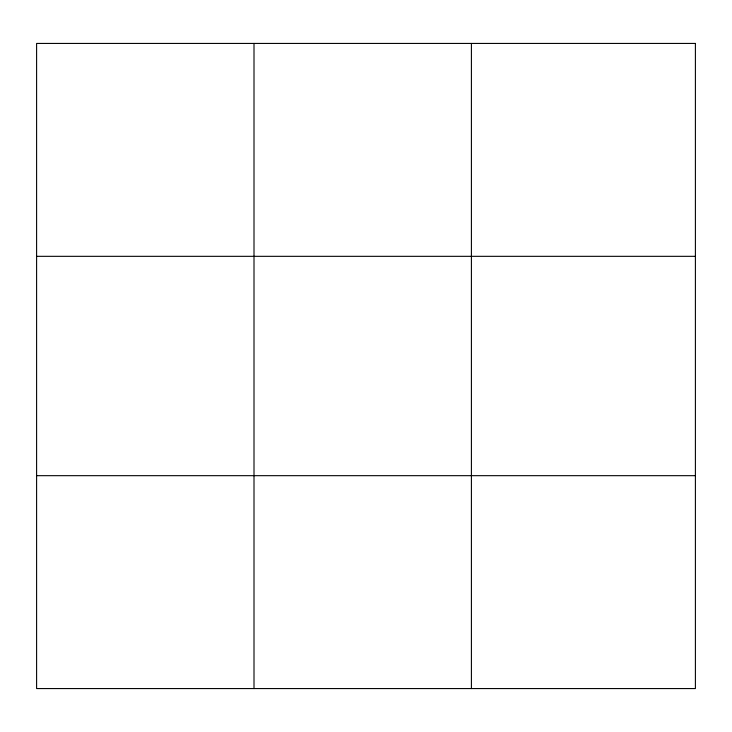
<?xml version="1.0" encoding="UTF-8"?>
<svg xmlns="http://www.w3.org/2000/svg" width="732" height="732" viewBox="0 0 732 732"><rect width="100%" height="100%" fill="white"/><g stroke="black" fill="none" stroke-linecap="round" stroke-linejoin="round"><path stroke-width="1.1" d="M254.004 688.565L254.004 43.435M471.408 688.565L471.408 43.435M36.6 256.328L695.4 256.328M36.6 475.672L695.4 475.672M695.4 43.435L695.4 688.565L36.6 688.565L36.6 43.435L695.4 43.435"/></g></svg>
